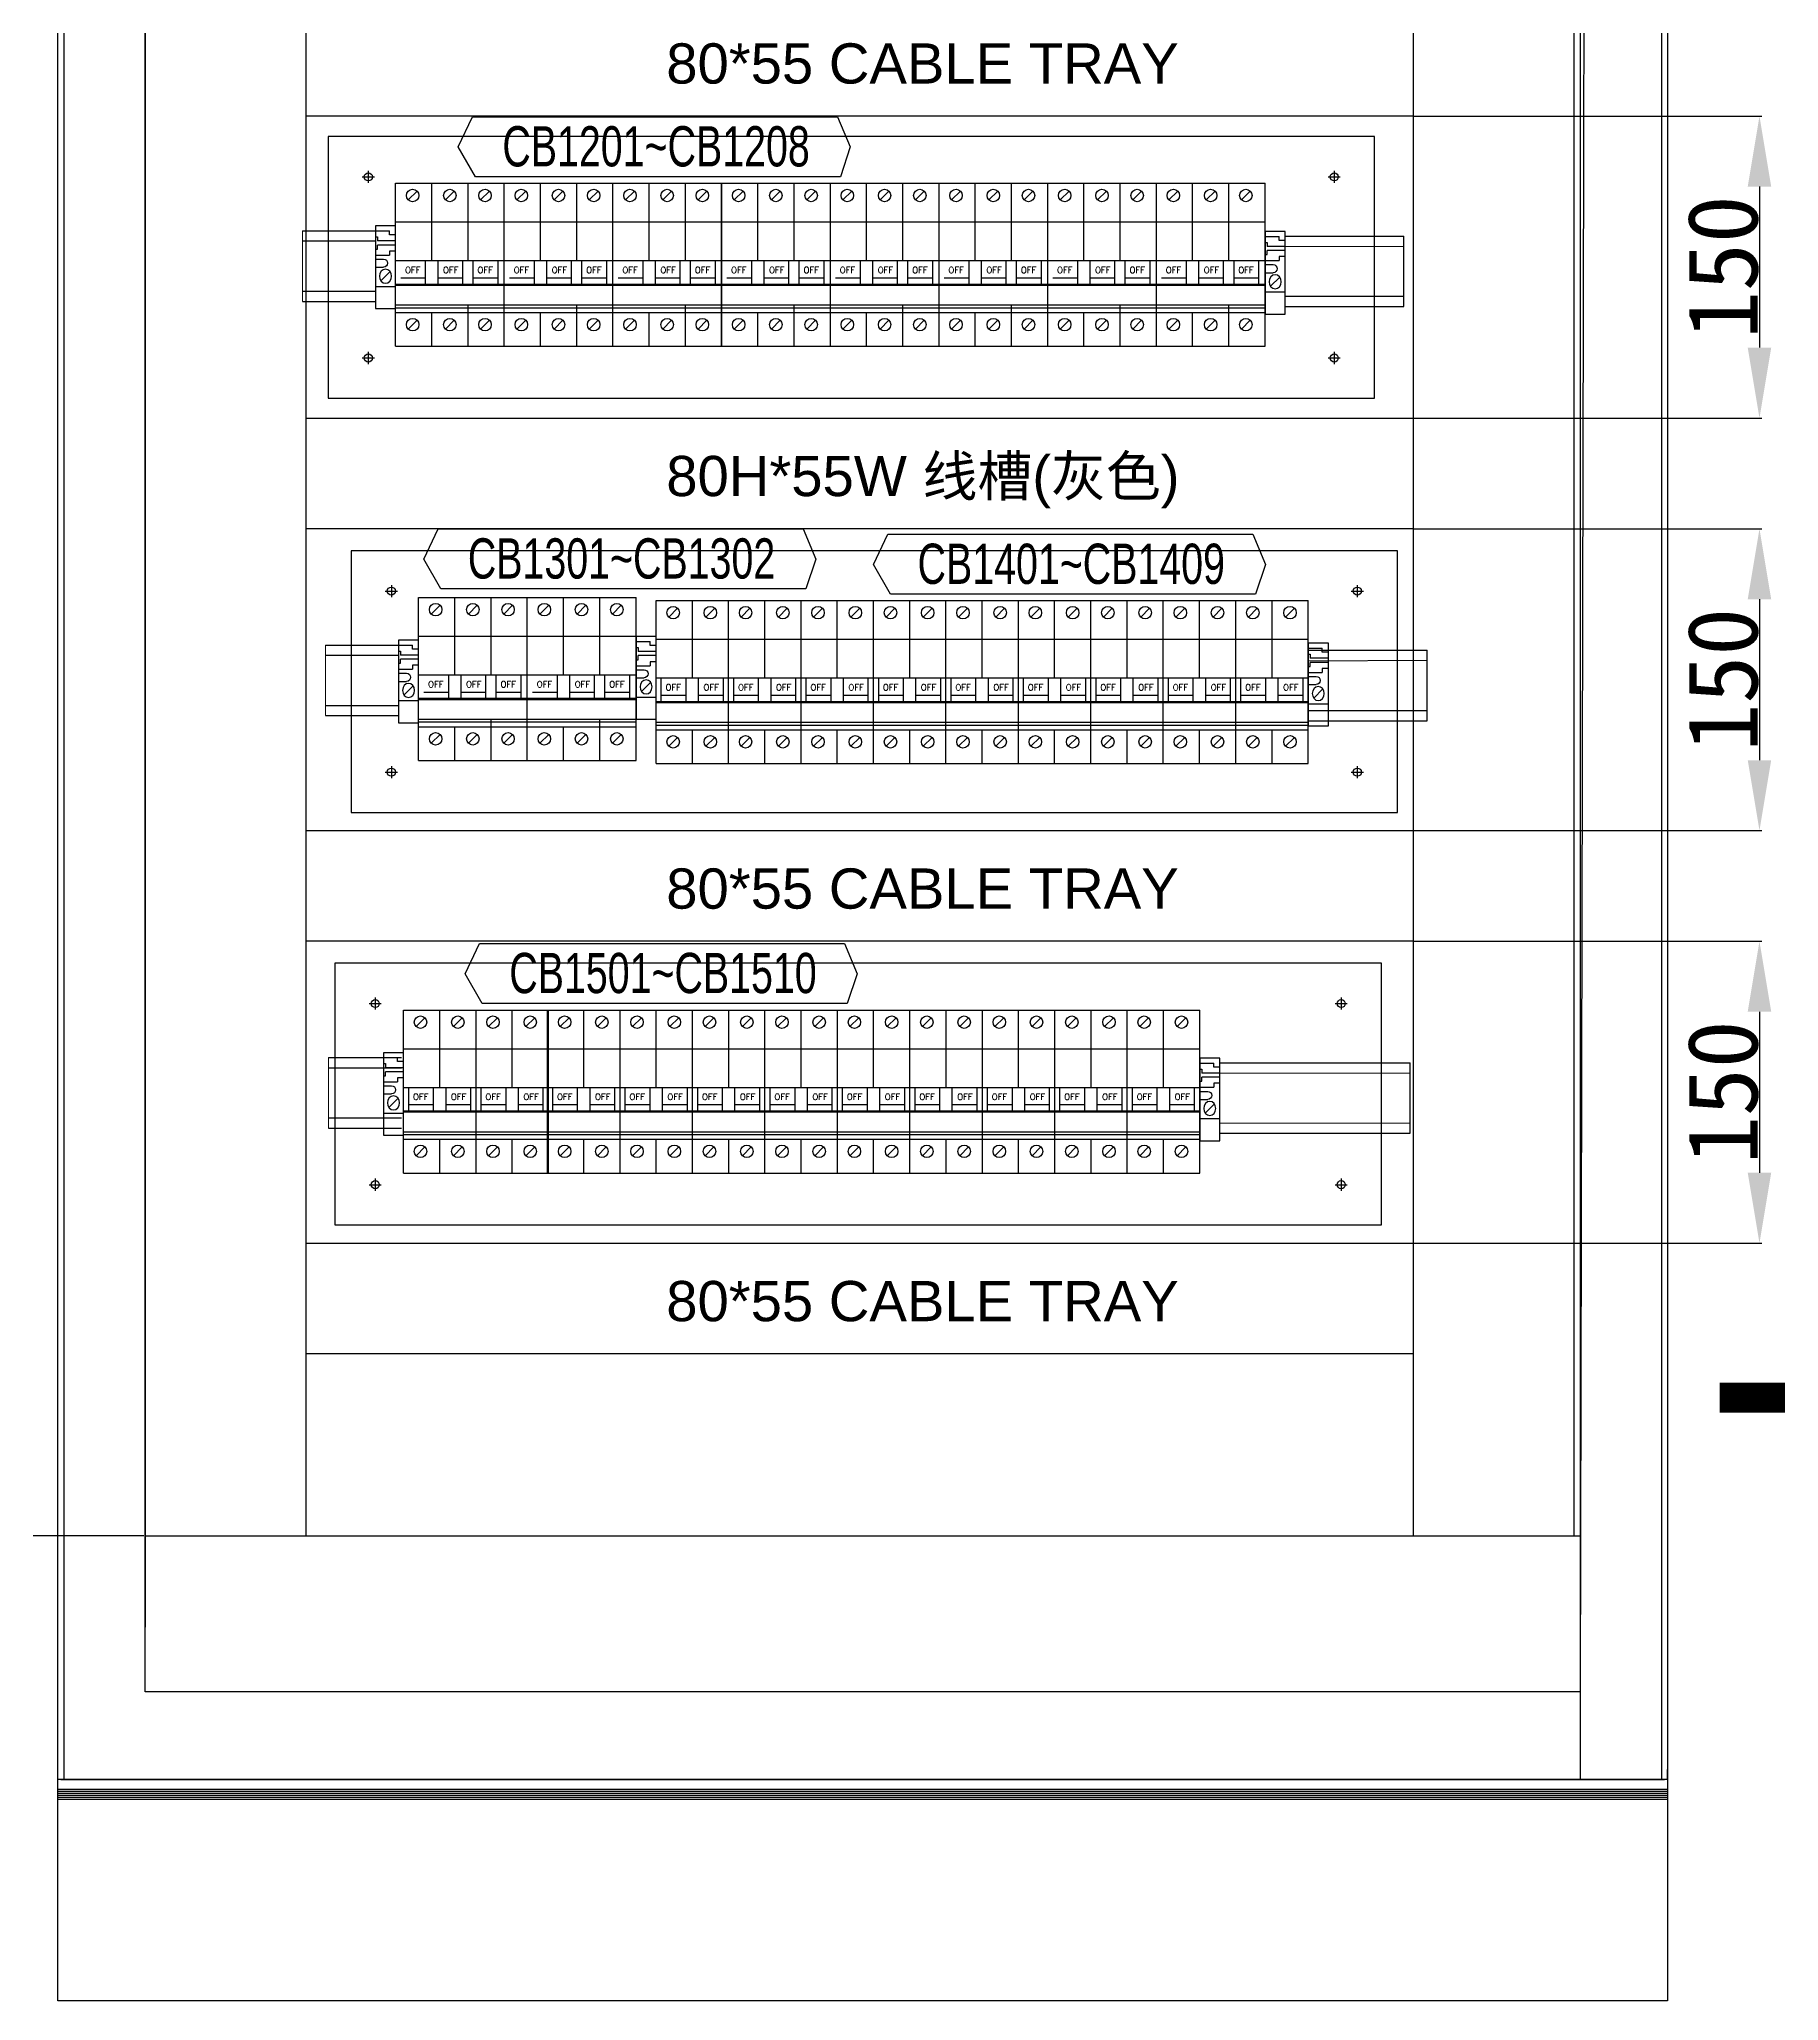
# Model space of a CAD drawing. Extents: x 81437 to 204847, y -54597 to -29444.
# Drawn here: x 86923 to 87788, y -40681 to -39706 of the extents above; entities that cross this region are included whole.
import ezdxf
from ezdxf.enums import TextEntityAlignment as Align
from ezdxf.lldxf.tags import DXFTag

# ---------------------------------------------------------------- set-up
doc = ezdxf.new("R2010")
doc.units = 0
doc.header["$LTSCALE"] = 100
doc.header["$MEASUREMENT"] = 0
for name, color, linetype in [('CABINET', 7, 'Continuous'), ('CLOUD_LAYER', 6, 'Continuous'), ('COMPONENT', 7, 'Continuous'), ('LOOP', 5, 'Continuous'), ('PSU', 12, 'Continuous'), ('TEXT', 7, 'Continuous')]:
    doc.layers.add(name, color=color, linetype=linetype)
doc.layers.add('细实线', color=7, linetype='Continuous', lineweight=20)
doc.styles.add('HZ', font='arial.ttf', dxfattribs={"width": 0.7})
doc.styles.add('ROMANS', font='romans', dxfattribs={"width": 0.8, "height": 2})
doc.styles.get("Standard").update_dxf_attribs({"font": ''})
doc.styles.get('Standard').set_extended_font_data('SimSun')
tags = doc.linetypes.add('CENTER2', pattern=[1.125, 0.75, -0.125, 0.125, -0.125]).pattern_tags.tags
tags[10:11] = [DXFTag(74, 4), DXFTag(75, 0), DXFTag(340, '0'), DXFTag(46, 1.0), DXFTag(50, 0.0), DXFTag(44, 0.0), DXFTag(45, 0.0)]
tags[8:9] = [DXFTag(74, 4), DXFTag(75, 0), DXFTag(340, '0'), DXFTag(46, 1.0), DXFTag(50, 0.0), DXFTag(44, 0.0), DXFTag(45, 0.0)]
tags[6:7] = [DXFTag(74, 4), DXFTag(75, 0), DXFTag(340, '0'), DXFTag(46, 1.0), DXFTag(50, 0.0), DXFTag(44, 0.0), DXFTag(45, 0.0)]
tags[4:5] = [DXFTag(74, 4), DXFTag(75, 0), DXFTag(340, '0'), DXFTag(46, 1.0), DXFTag(50, 0.0), DXFTag(44, 0.0), DXFTag(45, 0.0)]
tags = doc.linetypes.add('HIDDEN', pattern=[0.375, 0.25, -0.125]).pattern_tags.tags
tags[6:7] = [DXFTag(74, 4), DXFTag(75, 0), DXFTag(340, '0'), DXFTag(46, 1.0), DXFTag(50, 0.0), DXFTag(44, 0.0), DXFTag(45, 0.0)]
tags[4:5] = [DXFTag(74, 4), DXFTag(75, 0), DXFTag(340, '0'), DXFTag(46, 1.0), DXFTag(50, 0.0), DXFTag(44, 0.0), DXFTag(45, 0.0)]
doc.dimstyles.new('ISO-25', dxfattribs={"dimtxt": 35, "dimasz": 35, "dimexe": 1.25, "dimexo": 0.625, "dimtad": 1, "dimtoh": 1, "dimdec": 0, "dimtxsty": 'Standard', "dimcen": 2.5, "dimadec": 0, "dimazin": 0, "dimtfac": 1, "dimtdec": 0, "dimtmove": 0, "dimatfit": 3, "dimfxl": 1, "dimarcsym": 0})

# ---------------------------------------------------------------- blocks, each defined once
blk = doc.blocks.new('*D213')
at = {"color": 0, "lineweight": -2, "transparency": 16777216}
for p, q in [((86975.47, -38649.59), (86857.61, -38649.59)), ((86858.86, -38684.59), (86858.86, -40415.09)), ((86975.47, -40450.09), (86857.61, -40450.09))]:
    blk.add_line(p, q, dxfattribs=at)
at = {"color": 0, "transparency": 16777216}
for points in [[(86864.69, -38684.59), (86853.02, -38684.59), (86858.86, -38649.59)], [(86853.02, -40415.09), (86864.69, -40415.09), (86858.86, -40450.09)]]:
    blk.add_solid(points, dxfattribs=at)
at = {"layer": 'Defpoints', "color": 0, "transparency": 16777216}
for p in [(86976.09, -38649.59), (86858.86, -40450.09), (86976.09, -40450.09)]:
    blk.add_point(p, dxfattribs=at)
at = {"color": 0, "transparency": 16777216, "insert": (86840.73, -39549.84), "char_height": 35, "attachment_point": 5, "rotation": 90}
blk.add_mtext('1800', dxfattribs=at)
blk = doc.blocks.new('*D215')
at = {"color": 0, "lineweight": -2, "transparency": 16777216}
for p, q in [((87606.72, -39744.61), (87779.48, -39744.61)), ((87778.23, -39779.61), (87778.23, -39859.61)), ((87606.72, -39894.61), (87779.48, -39894.61))]:
    blk.add_line(p, q, dxfattribs=at)
at = {"color": 0, "transparency": 16777216}
for points in [[(87784.07, -39779.61), (87772.4, -39779.61), (87778.23, -39744.61)], [(87772.4, -39859.61), (87784.07, -39859.61), (87778.23, -39894.61)]]:
    blk.add_solid(points, dxfattribs=at)
at = {"layer": 'Defpoints', "color": 0, "transparency": 16777216}
for p in [(87606.09, -39744.61), (87606.09, -39894.61), (87778.23, -39894.61)]:
    blk.add_point(p, dxfattribs=at)
at = {"color": 0, "transparency": 16777216, "insert": (87760.11, -39819.61), "char_height": 35, "attachment_point": 5, "rotation": 90}
blk.add_mtext('150', dxfattribs=at)
blk = doc.blocks.new('*D216')
at = {"color": 0, "lineweight": -2, "transparency": 16777216}
for p, q in [((87606.72, -39949.61), (87779.48, -39949.61)), ((87778.23, -39984.61), (87778.23, -40064.61)), ((87606.72, -40099.61), (87779.48, -40099.61))]:
    blk.add_line(p, q, dxfattribs=at)
at = {"color": 0, "transparency": 16777216}
for points in [[(87784.07, -39984.61), (87772.4, -39984.61), (87778.23, -39949.61)], [(87772.4, -40064.61), (87784.07, -40064.61), (87778.23, -40099.61)]]:
    blk.add_solid(points, dxfattribs=at)
at = {"layer": 'Defpoints', "color": 0, "transparency": 16777216}
for p in [(87606.09, -39949.61), (87606.09, -40099.61), (87778.23, -40099.61)]:
    blk.add_point(p, dxfattribs=at)
at = {"color": 0, "transparency": 16777216, "insert": (87760.11, -40024.61), "char_height": 35, "attachment_point": 5, "rotation": 90}
blk.add_mtext('150', dxfattribs=at)
blk = doc.blocks.new('*D220')
at = {"color": 0, "lineweight": -2, "transparency": 16777216}
for p, q in [((87606.72, -40154.61), (87779.48, -40154.61)), ((87778.23, -40189.61), (87778.23, -40269.61)), ((87606.72, -40304.61), (87779.48, -40304.61))]:
    blk.add_line(p, q, dxfattribs=at)
at = {"color": 0, "transparency": 16777216}
for points in [[(87784.07, -40189.61), (87772.4, -40189.61), (87778.23, -40154.61)], [(87772.4, -40269.61), (87784.07, -40269.61), (87778.23, -40304.61)]]:
    blk.add_solid(points, dxfattribs=at)
at = {"layer": 'Defpoints', "color": 0, "transparency": 16777216}
for p in [(87606.09, -40154.61), (87606.09, -40304.61), (87778.23, -40304.61)]:
    blk.add_point(p, dxfattribs=at)
at = {"color": 0, "transparency": 16777216, "insert": (87760.11, -40229.61), "char_height": 35, "attachment_point": 5, "rotation": 90}
blk.add_mtext('150', dxfattribs=at)
blk = doc.blocks.new('空开3P')
at = {"layer": 'COMPONENT', "color": 6, "linetype": 'HIDDEN', "ltscale": 0.2}
for p, q in [((185939.19, 105389.42, 63738.88), (185943.58, 105393.8, 63738.88)), ((185957.71, 105389.42, 63738.88), (185962.1, 105393.8, 63738.88)), ((185975.2, 105389.42, 63738.88), (185979.59, 105393.8, 63738.88)), ((185939.19, 105325.23, 63738.88), (185943.58, 105329.61, 63738.88)), ((185957.71, 105325.23, 63738.88), (185962.1, 105329.61, 63738.88)), ((185975.2, 105325.23, 63738.88), (185979.59, 105329.61, 63738.88))]:
    blk.add_line(p, q, dxfattribs=at)
for centre in [(185941.39, 105391.61, 63738.88), (185959.9, 105391.61, 63738.88), (185977.39, 105391.61, 63738.88), (185941.39, 105327.42, 63738.88), (185959.9, 105327.42, 63738.88), (185977.39, 105327.42, 63738.88)]:
    blk.add_circle(centre, 3.1, dxfattribs=at)
at = {"layer": 'PSU', "linetype": 'HIDDEN', "ltscale": 0.2}
for p, q in [((185932.95, 105397.65, 63738.88), (185968.95, 105397.65, 63738.88)), ((185932.95, 105378.45, 63738.88), (185932.95, 105397.65, 63738.88)), ((185950.95, 105378.45, 63738.88), (185950.95, 105397.65, 63738.88)), ((185968.95, 105397.65, 63738.88), (185986.95, 105397.65, 63738.88)), ((185968.95, 105378.45, 63738.88), (185968.95, 105397.65, 63738.88)), ((185968.95, 105378.45, 63738.88), (185968.95, 105397.65, 63738.88)), ((185986.95, 105378.45, 63738.88), (185986.95, 105397.65, 63738.88)), ((185968.95, 105359.22, 63738.88), (185968.95, 105378.45, 63738.88)), ((185932.95, 105316.65, 63738.88), (185932.95, 105333.45, 63738.88)), ((185950.95, 105316.65, 63738.88), (185950.95, 105333.45, 63738.88)), ((185968.95, 105316.65, 63738.88), (185968.95, 105337.19, 63738.88)), ((185968.95, 105316.65, 63738.88), (185968.95, 105333.45, 63738.88)), ((185968.95, 105316.65, 63738.88), (185968.95, 105330.42, 63738.88)), ((185986.95, 105316.65, 63738.88), (185986.95, 105333.45, 63738.88)), ((185932.95, 105316.65, 63738.88), (185968.95, 105316.65, 63738.88)), ((185968.95, 105316.65, 63738.88), (185986.95, 105316.65, 63738.88))]:
    blk.add_line(p, q, dxfattribs=at)
at = {"layer": 'PSU'}
for p, q in [((185932.95, 105378.45, 63738.88), (185968.95, 105378.45, 63738.88)), ((185932.95, 105333.45, 63738.88), (185932.95, 105378.45, 63738.88)), ((185950.95, 105359.22, 63738.88), (185950.95, 105378.45, 63738.88)), ((185968.95, 105378.45, 63738.88), (185986.95, 105378.45, 63738.88)), ((185968.95, 105359.22, 63738.88), (185968.95, 105378.45, 63738.88)), ((185968.95, 105359.22, 63738.88), (185968.95, 105378.45, 63738.88)), ((185986.95, 105333.45, 63738.88), (185986.95, 105378.45, 63738.88)), ((185932.95, 105359.22, 63738.88), (185950.95, 105359.22, 63738.88)), ((185947.87, 105347.54, 63738.88), (185947.87, 105359.22, 63738.88)), ((185950.95, 105359.22, 63738.88), (185968.95, 105359.22, 63738.88)), ((185954.04, 105347.54, 63738.88), (185954.04, 105359.22, 63738.88)), ((185966.38, 105347.54, 63738.88), (185966.38, 105359.22, 63738.88)), ((185968.95, 105359.22, 63738.88), (185986.95, 105359.22, 63738.88)), ((185971.52, 105347.54, 63738.88), (185971.52, 105359.22, 63738.88)), ((185983.87, 105347.54, 63738.88), (185983.87, 105359.22, 63738.88)), ((185935.52, 105350.63, 63738.88), (185947.87, 105350.63, 63738.88)), ((185954.04, 105350.63, 63738.88), (185966.38, 105350.63, 63738.88)), ((185971.52, 105350.63, 63738.88), (185983.87, 105350.63, 63738.88)), ((185932.95, 105347.54, 63738.88), (185968.95, 105347.54, 63738.88)), ((185932.95, 105347.03, 63738.88), (185968.95, 105347.03, 63738.88)), ((185968.95, 105347.54, 63738.88), (185986.95, 105347.54, 63738.88)), ((185968.95, 105347.03, 63738.88), (185986.95, 105347.03, 63738.88)), ((185932.95, 105337.19, 63738.88), (185968.95, 105337.19, 63738.88)), ((185932.95, 105335.81, 63738.88), (185968.95, 105335.81, 63738.88)), ((185932.95, 105333.45, 63738.88), (185968.95, 105333.45, 63738.88)), ((185950.95, 105333.45, 63738.88), (185950.95, 105333.45, 63738.88)), ((185968.95, 105337.19, 63738.88), (185986.95, 105337.19, 63738.88)), ((185968.95, 105333.45, 63738.88), (185968.95, 105337.19, 63738.88)), ((185968.95, 105333.45, 63738.88), (185968.95, 105337.19, 63738.88)), ((185968.95, 105335.81, 63738.88), (185986.95, 105335.81, 63738.88)), ((185968.95, 105333.45, 63738.88), (185986.95, 105333.45, 63738.88))]:
    blk.add_line(p, q, dxfattribs=at)
at = {"layer": 'TEXT', "style": 'ROMANS'}
for p in [(185941.47, 105354.54, 63738.88), (185960.32, 105354.54, 63738.88), (185977.48, 105354.54, 63738.88)]:
    blk.add_text('OFF', height=3.086, dxfattribs=at).set_placement(p, align=Align.MIDDLE)
blk = doc.blocks.new('堵头')
at = {"color": 53}
for p, q in [((0, -41), (0, 0)), ((0, 0), (10, 0)), ((10, 0), (10, -41)), ((0, -11), (10, -11)), ((7.28, -18.33), (2.72, -13.78)), ((0, -20.55), (4, -20.55)), ((0, -24.55), (4, -24.55)), ((0, -26.55), (7, -26.55)), ((7, -28.55), (7, -26.55)), ((10, -28.55), (7, -28.55)), ((0, -29.55), (1, -29.55)), ((0, -35.55), (1, -35.55)), ((0, -38.55), (7, -38.55)), ((1, -29.55), (1, -31.55)), ((10, -31.55), (1, -31.55)), ((10, -33.55), (1, -33.55)), ((1, -35.55), (1, -33.55)), ((10, -36.55), (7, -36.55)), ((7, -36.55), (7, -38.55)), ((10, -41), (0, -41))]:
    blk.add_line(p, q, dxfattribs=at)
blk.add_arc((4, -22.55), 2, 270, 90, dxfattribs=at)
blk.add_ellipse((5, -16.05), major_axis=(0, -3.5), ratio=0.857143, start_param=4.712389, end_param=10.995574, dxfattribs=at)
blk = doc.blocks.new('2P空开')
at = {"layer": 'COMPONENT', "color": 6, "linetype": 'HIDDEN', "ltscale": 0.2}
for p, q in [((-11.76, -8.23), (-7.37, -3.86)), ((6.76, -8.23), (11.15, -3.86)), ((-11.76, -72.42), (-7.37, -68.04)), ((6.76, -72.42), (11.15, -68.04))]:
    blk.add_line(p, q, dxfattribs=at)
for centre in [(-9.56, -6.04), (8.95, -6.04), (-9.56, -70.23), (8.95, -70.23)]:
    blk.add_circle(centre, 3.1, dxfattribs=at)
at = {"layer": 'PSU', "linetype": 'HIDDEN', "ltscale": 0.2}
for p, q in [((-18, 0), (18, 0)), ((-18, -19.21), (-18, 0)), ((0, -19.21), (0, 0)), ((18, -19.21), (18, 0)), ((18, -81), (18, -19.21)), ((-18, -81), (-18, -64.21)), ((0, -81), (0, -64.21)), ((18, -81), (18, -67.23)), ((-18, -81), (18, -81))]:
    blk.add_line(p, q, dxfattribs=at)
at = {"layer": 'PSU'}
for p, q in [((-18, -19.21), (18, -19.21)), ((-18, -64.21), (-18, -19.21)), ((0, -38.43), (0, -19.21)), ((18, -64.21), (18, -19.21)), ((-18, -38.43), (0, -38.43)), ((-15.43, -50.11), (-15.43, -38.43)), ((-3.09, -50.11), (-3.09, -38.43)), ((0, -38.43), (18, -38.43)), ((3.09, -50.11), (3.09, -38.43)), ((15.43, -50.11), (15.43, -38.43)), ((-15.43, -47.02), (-3.09, -47.02)), ((3.09, -47.02), (15.43, -47.02)), ((-18, -50.11), (18, -50.11)), ((-18, -50.62), (18, -50.62)), ((-18, -60.46), (18, -60.46)), ((-18, -61.84), (18, -61.84)), ((-18, -64.21), (18, -64.21)), ((0, -64.21), (0, -64.21))]:
    blk.add_line(p, q, dxfattribs=at)
at = {"layer": 'TEXT', "style": 'ROMANS'}
for p in [(-9.48, -43.11), (9.37, -43.11)]:
    blk.add_text('OFF', height=3.086, dxfattribs=at).set_placement(p, align=Align.MIDDLE)

msp = doc.modelspace()

# ---------------------------------------------------------------- linework, layer by layer
at = {"color": 7}
for p, q in [((86932.59, -40681.09), (86932.59, -38571.09)), ((87732.59, -38571.09), (87732.59, -40681.09)), ((86976.09, -40527.59), (86976.09, -38618.59)), ((86976.09, -38695.09), (86976.09, -40495.39)), ((87691.05, -39660.92), (87689.09, -40527.59)), ((86976.09, -40450.09), (87689.09, -40450.09)), ((86976.09, -40527.59), (86976.09, -40459.85)), ((87732.59, -40571.09), (86932.59, -40571.09)), ((87732.59, -40576.09), (86932.59, -40576.09)), ((87732.59, -40577.09), (86932.59, -40577.09)), ((87732.59, -40578.09), (86932.59, -40578.09)), ((86934.09, -40571.09), (87731.09, -40571.09)), ((87732.59, -40579.09), (86932.59, -40579.09)), ((87732.59, -40580.09), (86932.59, -40580.09)), ((87732.59, -40581.09), (86932.59, -40581.09)), ((87732.59, -40681.09), (86932.59, -40681.09)), ((87732.59, -40681.09), (86932.59, -40681.09))]:
    msp.add_line(p, q, dxfattribs=at)
at = {"color": 7, "linetype": 'HIDDEN'}
for p, q in [((86935.79, -40571.09), (86935.79, -38571.09)), ((87729.59, -38571.09), (87729.59, -40571.09))]:
    msp.add_line(p, q, dxfattribs=at)
msp.add_line((87689.09, -38618.59), (87689.09, -40571.09))
at = {"color": 4, "linetype": 'CENTER2'}
for p, q in [((87083.94, -39774.75), (87089.94, -39774.75)), ((87086.94, -39771.75), (87086.94, -39777.75)), ((87563.94, -39774.75), (87569.94, -39774.75)), ((87566.94, -39771.75), (87566.94, -39777.75)), ((87083.94, -39864.75), (87089.94, -39864.75)), ((87086.94, -39861.75), (87086.94, -39867.75)), ((87563.94, -39864.75), (87569.94, -39864.75)), ((87566.94, -39861.75), (87566.94, -39867.75)), ((87095.39, -39980.57), (87101.39, -39980.57)), ((87098.39, -39977.57), (87098.39, -39983.57)), ((87575.39, -39980.57), (87581.39, -39980.57)), ((87578.39, -39977.57), (87578.39, -39983.57)), ((87095.39, -40070.57), (87101.39, -40070.57)), ((87098.39, -40067.57), (87098.39, -40073.57)), ((87575.39, -40070.57), (87581.39, -40070.57)), ((87578.39, -40067.57), (87578.39, -40073.57)), ((87087.38, -40185.56), (87093.38, -40185.56)), ((87090.38, -40182.56), (87090.38, -40188.56)), ((87567.38, -40185.56), (87573.38, -40185.56)), ((87570.38, -40182.56), (87570.38, -40188.56)), ((87087.38, -40275.56), (87093.38, -40275.56)), ((87090.38, -40272.56), (87090.38, -40278.56)), ((87567.38, -40275.56), (87573.38, -40275.56)), ((87570.38, -40272.56), (87570.38, -40278.56))]:
    msp.add_line(p, q, dxfattribs=at)
at = {"linetype": 'CENTER2'}
for p, q in [((87086.85, -39774.75), (87087.03, -39774.75)), ((87086.94, -39774.84), (87086.94, -39774.66)), ((87566.85, -39774.75), (87567.03, -39774.75)), ((87566.94, -39774.84), (87566.94, -39774.66)), ((87086.85, -39864.75), (87087.03, -39864.75)), ((87086.94, -39864.84), (87086.94, -39864.66)), ((87566.85, -39864.75), (87567.03, -39864.75)), ((87566.94, -39864.84), (87566.94, -39864.66)), ((87098.3, -39980.57), (87098.48, -39980.57)), ((87098.39, -39980.66), (87098.39, -39980.48)), ((87578.3, -39980.57), (87578.48, -39980.57)), ((87578.39, -39980.66), (87578.39, -39980.48)), ((87098.3, -40070.57), (87098.48, -40070.57)), ((87098.39, -40070.66), (87098.39, -40070.48)), ((87578.3, -40070.57), (87578.48, -40070.57)), ((87578.39, -40070.66), (87578.39, -40070.48)), ((87090.29, -40185.56), (87090.47, -40185.56)), ((87090.38, -40185.65), (87090.38, -40185.47)), ((87570.29, -40185.56), (87570.47, -40185.56)), ((87570.38, -40185.65), (87570.38, -40185.47)), ((87090.29, -40275.56), (87090.47, -40275.56)), ((87090.38, -40275.65), (87090.38, -40275.47)), ((87570.29, -40275.56), (87570.47, -40275.56)), ((87570.38, -40275.65), (87570.38, -40275.47))]:
    msp.add_line(p, q, dxfattribs=at)
at = {"color": 6}
for p, q in [((87054.23, -39801.61, -63738.88), (87090.51, -39801.61, -62238.04)), ((87054.23, -39806.61, -63738.88), (87090.51, -39806.61, -62238.04)), ((87542.55, -39804.17, 1500.84), (87601.59, -39804.17)), ((87601.59, -39839.17), (87601.59, -39804.17)), ((87542.55, -39809.37, 1500.84), (87601.59, -39809.17)), ((87054.23, -39831.61, -63738.88), (87090.51, -39831.61, -62238.04)), ((87054.23, -39836.61, -63738.88), (87090.51, -39836.61, -62238.04)), ((87542.55, -39834.06, 1500.84), (87601.59, -39834.11)), ((87542.55, -39839.17, 1500.84), (87601.59, -39839.17)), ((87065.68, -40007.43, -63738.88), (87101.96, -40007.43, -62238.04)), ((87065.68, -40012.43, -63738.88), (87101.96, -40012.43, -62238.04)), ((87554, -40009.99, 1500.84), (87613.03, -40009.99)), ((87613.03, -40044.99), (87613.03, -40009.99)), ((87554, -40015.19, 1500.84), (87613.03, -40014.99)), ((87065.68, -40037.43, -63738.88), (87101.96, -40037.43, -62238.04)), ((87554, -40039.89, 1500.84), (87613.03, -40039.94)), ((87065.68, -40042.43, -63738.88), (87101.96, -40042.43, -62238.04)), ((87554, -40044.99, 1500.84), (87613.03, -40044.99)), ((87067.18, -40212.42, -63738.88), (87103.46, -40212.42, -62238.04)), ((87067.18, -40217.42, -63738.88), (87103.46, -40217.42, -62238.04)), ((87510.07, -40214.98, -124476.07), (87604.59, -40214.98, -125976.91)), ((87604.59, -40249.98, -125976.91), (87604.59, -40214.98, -125976.91)), ((87510.07, -40220.18, -124476.07), (87604.59, -40219.98, -125976.91)), ((87067.18, -40242.42, -63738.88), (87103.46, -40242.42, -62238.04)), ((87510.07, -40244.87, -124476.07), (87604.59, -40244.93, -125976.91)), ((87510.07, -40244.87, -124476.07), (87604.59, -40244.93, -125976.91)), ((87067.18, -40247.42, -63738.88), (87103.46, -40247.42, -62238.04)), ((87510.07, -40249.98, -124476.07), (87604.59, -40249.98, -125976.91))]:
    msp.add_line(p, q, dxfattribs=at)
for points in [[(86976.09, -40450.09), (87056.09, -40450.09), (87056.09, -38649.59), (86976.09, -38649.59)], [(87606.09, -40450.09), (87686.09, -40450.09), (87686.09, -38649.59), (87606.09, -38649.59)], [(87066.94, -39884.75), (87586.94, -39884.75), (87586.94, -39754.75), (87066.94, -39754.75)], [(87078.39, -40090.57), (87598.39, -40090.57), (87598.39, -39960.57), (87078.39, -39960.57)], [(87070.38, -40295.56), (87590.38, -40295.56), (87590.38, -40165.56), (87070.38, -40165.56)]]:
    msp.add_lwpolyline(points, close=True)
at = {"elevation": 63738.88}
for points in [[(87056.09, -39689.61), (87606.09, -39689.61), (87606.09, -39744.61), (87056.09, -39744.61)], [(87056.09, -39894.61), (87606.09, -39894.61), (87606.09, -39949.61), (87056.09, -39949.61)], [(87056.09, -40099.61), (87606.09, -40099.61), (87606.09, -40154.61), (87056.09, -40154.61)], [(87056.09, -40304.61), (87606.09, -40304.61), (87606.09, -40359.61), (87056.09, -40359.61)]]:
    msp.add_lwpolyline(points, close=True, dxfattribs=at)
at = {"color": 3}
for points in [[(87138.78, -39744.89), (87320.13, -39744.89), (87326.46, -39759.89), (87321.5, -39774.7), (87140.15, -39774.7), (87131.66, -39759.89), (87138.78, -39744.89)], [(87121.62, -39949.69), (87302.96, -39949.69), (87309.3, -39964.69), (87304.34, -39979.5), (87122.99, -39979.5), (87114.5, -39964.69), (87121.62, -39949.69)], [(87142.21, -40155.7), (87323.56, -40155.7), (87329.9, -40170.7), (87324.94, -40185.51), (87143.59, -40185.51), (87135.1, -40170.7), (87142.21, -40155.7)]]:
    msp.add_lwpolyline(points, dxfattribs=at)
at = {"color": 3, "elevation": -60737.2}
msp.add_lwpolyline([(87345.09, -39952.34), (87526.44, -39952.34), (87532.78, -39967.34), (87527.82, -39982.15), (87346.47, -39982.15), (87337.98, -39967.34), (87345.09, -39952.34)], dxfattribs=at)
at = {"color": 7}
msp.add_lwpolyline([(87732.59, -40571.09), (87732.59, -40566.09)], dxfattribs=at)
for centre in [(87086.94, -39774.75), (87566.94, -39774.75), (87086.94, -39864.75), (87566.94, -39864.75), (87098.39, -39980.57), (87578.39, -39980.57), (87098.39, -40070.57), (87578.39, -40070.57), (87090.38, -40185.56), (87570.38, -40185.56), (87090.38, -40275.56), (87570.38, -40275.56)]:
    msp.add_circle(centre, 2)
at = {"layer": 'CLOUD_LAYER', "color": 7}
for p, q in [((87689.09, -40527.59), (86976.09, -40527.59)), ((87674.67, -40527.59), (86979.35, -40527.59))]:
    msp.add_line(p, q, dxfattribs=at)
at = {"layer": 'LOOP', "color": 5, "const_width": 15}
msp.add_lwpolyline([(87803.59, -40381.38), (87758.45, -40381.38)], dxfattribs=at)
msp.add_lwpolyline([(87803.59, -40381.38), (87758.45, -40381.38)], dxfattribs=at)
at = {"layer": '细实线', "color": 6}
for p, q in [((87054.23, -39801.61, -63738.88), (87054.23, -39836.61, -63738.88)), ((87065.68, -40007.43, -63738.88), (87065.68, -40042.43, -63738.88)), ((87067.18, -40212.42, -63738.88), (87067.18, -40247.42, -63738.88))]:
    msp.add_line(p, q, dxfattribs=at)

# ---------------------------------------------------------------- block references
at = {"xscale": -1, "rotation": 180}
for p in [(87090.51, -39840.16, -62238.04), (87532.55, -39842.92, 1500.84), (87101.96, -40045.99, -62238.04), (87219.97, -40044.22, -60737.2), (87554, -40047.54, -60737.2), (87094.46, -40250.97, -62238.04), (87500.07, -40253.73, -124476.07)]:
    msp.add_blockref('堵头', p, dxfattribs=at)
at = {"layer": 'CABINET'}
for p in [(87247.97, -39985.29, -60737.2), (87283.97, -39985.29, -60737.2), (87319.98, -39985.29, -60737.2), (87355.98, -39985.29, -60737.2), (87391.98, -39985.29, -60737.2), (87427.99, -39985.29, -60737.2), (87463.99, -39985.29, -60737.2), (87499.99, -39985.29, -60737.2), (87536, -39985.29, -60737.2), (87122.46, -40188.77, -62238.04), (87158.46, -40188.77, -62238.04), (87194.05, -40188.77, -62238.04), (87230.05, -40188.77, -62238.04), (87266.05, -40188.77, -62238.04), (87302.06, -40188.77, -62238.04), (87338.06, -40188.77, -62238.04), (87374.06, -40188.77, -62238.04), (87410.06, -40188.77, -62238.04), (87446.06, -40188.77, -62238.04), (87482.07, -40188.77, -124476.07)]:
    msp.add_blockref('2P空开', p, dxfattribs=at)
at = {"layer": '细实线'}
for p in [(-98832.44, -145175.59, -125976.91), (-98778.43, -145175.59, -125976.91), (-98724.43, -145175.59, -125976.91), (-98670.42, -145175.59, -125976.91), (-98616.42, -145175.59, -125976.91), (-98562.41, -145175.59, -62238.04), (-98508.41, -145175.59, -62238.04), (-98454.4, -145175.59, -62238.04), (-98820.99, -145381.41, -125976.91), (-98766.99, -145381.41, -125976.91)]:
    msp.add_blockref('空开3P', p, dxfattribs=at)

# ---------------------------------------------------------------- texts
at = {"lineweight": 0, "style": 'HZ'}
for s, p in [('80*55 CABLE TRAY', (87235, -39728.4)), ('80H*55W 线槽(灰色)', (87235, -39933.4)), ('80*55 CABLE TRAY', (87235, -40138.4)), ('80*55 CABLE TRAY', (87235, -40343.4))]:
    msp.add_text(s, height=20, dxfattribs=at).set_placement(p)
at = {"color": 0, "style": 'HZ', "width": 0.7}
for s, p in [('CB1201~CB1208', (87229.93, -39769.56)), ('CB1301~CB1302', (87212.77, -39974.37)), ('CB1401~CB1409', (87436.25, -39977.02, -60737.2)), ('CB1501~CB1510', (87233.37, -40180.37))]:
    msp.add_text(s, height=20, dxfattribs=at).set_placement(p, align=Align.CENTER)

# ---------------------------------------------------------------- dimensions: what is measured, and where the dimension line sits
at = {"color": 3}
for base, p1, p2, picture, middle in [((86858.85695, -40450.08961), (86976.0915, -38649.58964), (86976.0915, -40450.08961), '*D213', (86840.73195, -39549.83963)), ((87778.23, -39894.61, 63738.88), (87606.09, -39744.61, 63738.88), (87606.09, -39894.61, 63738.88), '*D215', (87760.11, -39819.61, 63738.88)), ((87778.23, -40099.61, 63738.88), (87606.09, -39949.61, 63738.88), (87606.09, -40099.61, 63738.88), '*D216', (87760.11, -40024.61, 63738.88)), ((87778.23, -40304.61, 63738.88), (87606.09, -40154.61, 63738.88), (87606.09, -40304.61, 63738.88), '*D220', (87760.11, -40229.61, 63738.88))]:
    dim = msp.add_linear_dim(base=base, p1=p1, p2=p2, angle=90, dimstyle='ISO-25', dxfattribs=at)
    dim.commit()
    dim.dimension.update_dxf_attribs({"geometry": picture, "text_midpoint": middle})

doc.saveas('drawing.dxf')
